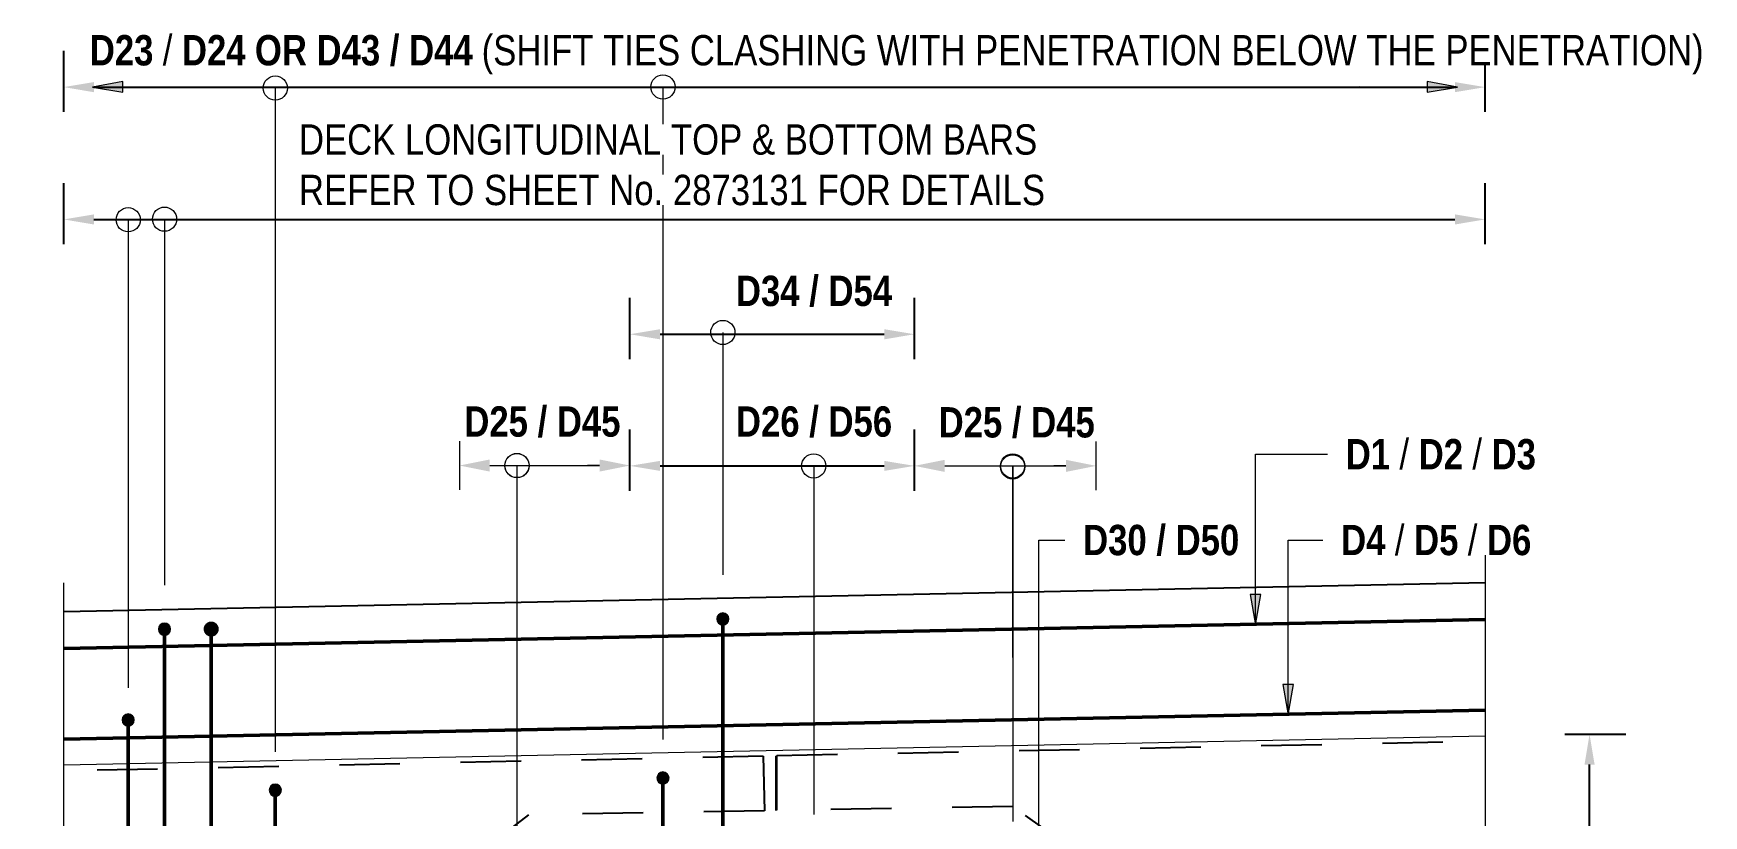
# Model space of a CAD drawing. Header units: metres. Extents: x 1110 to 1195, y -510 to 24.
# Drawn here: x 1183.195 to 1185.953, y 3.327 to 4.618 of the extents above; entities that cross this region are included whole.
import ezdxf

# ---------------------------------------------------------------- set-up
doc = ezdxf.new("R2010")
doc.units = ezdxf.units.M
doc.linetypes.add('JacobsDash', pattern=[0.0045, 0.003, -0.0015])
doc.layers.get('Defpoints').update_dxf_attribs({"color": 41})
for name, color, linetype, lineweight in [('A-ANNO-DIMS', 7, 'Continuous', 9), ('A-ANNO-NOTE', 7, 'Continuous', 9), ('A-DETL', 7, 'Continuous', 13), ('A-DETL-GENF', 7, 'Continuous', 9), ('G-ANNO-TEXT', 7, 'Continuous', 9)]:
    doc.layers.add(name, color=color, linetype=linetype, lineweight=lineweight)
doc.styles.add('Arial Narrow_2', font='ARIALN.TTF', dxfattribs={"height": 0.05})
doc.styles.add('Arial Narrow_B', font='ARIALNB.TTF', dxfattribs={"height": 0.125})
doc.styles.add('Arial Narrow_B_1', font='ARIALNB.TTF', dxfattribs={"height": 0.05})
doc.dimstyles.new('Dimension_Standard_T_REO_1', dxfattribs={"dimscale": 0.3048, "dimtxt": 0.051172, "dimasz": 0.164042, "dimexe": 0.19685, "dimexo": 0.0625, "dimgap": 0.065617, "dimtad": 1, "dimdec": 0, "dimlfac": 1000, "dimzin": 0, "dimdsep": 46, "dimtxsty": 'Arial Narrow_B', "dimsah": 1, "dimcen": 0.09, "dimaunit": 1, "dimadec": 4, "dimazin": 0, "dimtfac": 1, "dimtdec": 4, "dimtix": 1, "dimtmove": 0, "dimatfit": 3, "dimfxl": 0.19685, "dimfxlon": 1, "dimtvp": 1, "dimtolj": 1, "dimtzin": 0, "dimlwd": 25, "dimlwe": 25, "dimarcsym": 2})
doc.dimstyles.new('Dimension_Standard_T_REO_2', dxfattribs={"dimscale": 0.3048, "dimtxt": 0.051172, "dimasz": 0.164042, "dimexe": 0.19685, "dimexo": 0.0625, "dimgap": 0.065617, "dimtad": 1, "dimdec": 0, "dimlfac": 1000, "dimzin": 0, "dimdsep": 46, "dimtxsty": 'Arial Narrow_B_1', "dimsah": 1, "dimcen": 0.09, "dimaunit": 1, "dimadec": 4, "dimazin": 0, "dimtfac": 1, "dimtdec": 4, "dimtix": 1, "dimtmove": 0, "dimatfit": 3, "dimfxl": 0.19685, "dimfxlon": 1, "dimtvp": 1, "dimtolj": 1, "dimtzin": 0, "dimlwd": 25, "dimlwe": 25, "dimarcsym": 2})

# ---------------------------------------------------------------- blocks, each defined once
blk = doc.blocks.new('CS_DET_BreakLine_ViewScale - Std Break-6629639-DRG-2873132 - INTEGRAL STITCH REINFORCEMENT DETAIL A')
at = {"layer": 'A-DETL-GENF'}
for p, q in [((1.0375, -0.05), (1.0625, 0.05)), ((1.0625, 0.05), (1.075, 0)), ((-0.05, 0), (1.025, 0)), ((1.025, 0), (1.0375, -0.05)), ((1.075, 0), (2.15, 0))]:
    blk.add_line(p, q, dxfattribs=at)
blk = doc.blocks.new('CS_DET_BreakLine_ViewScale - Std Break-6630134-DRG-2873132 - INTEGRAL STITCH REINFORCEMENT DETAIL A')
at = {"layer": 'A-DETL-GENF'}
for p, q in [((1.0374, 0.05), (1.0249, 0)), ((1.0624, -0.05), (1.0374, 0.05)), ((1.0249, 0), (-0.05, 0)), ((1.0749, 0), (1.0624, -0.05)), ((2.1499, 0), (1.0749, 0))]:
    blk.add_line(p, q, dxfattribs=at)
blk = doc.blocks.new('B_Det_Reinf_Bar Section_2D - Reo Dot_Scale 20_Cog End-6621638-DRG-2873132 - INTEGRAL STITCH REINFORCEMENT DETAIL A')
at = {"layer": 'A-DETL-GENF'}
blk.add_hatch(color=256, dxfattribs=at).paths.add_polyline_path([(0, -0.01), (0.0026, -0.0097), (0.005, -0.0087), (0.0071, -0.0071), (0.0087, -0.005), (0.0097, -0.0026), (0.01, 0), (0.0097, 0.0026), (0.0087, 0.005), (0.0071, 0.0071), (0.005, 0.0087), (0.0026, 0.0097), (0, 0.01), (-0.0026, 0.0097), (-0.005, 0.0087), (-0.0071, 0.0071), (-0.0087, 0.005), (-0.0097, 0.0026), (-0.01, 0), (-0.0097, -0.0026), (-0.0087, -0.005), (-0.0071, -0.0071), (-0.005, -0.0087), (-0.0026, -0.0097)])
for start, end in [(360, 180), (180, 360)]:
    blk.add_arc((0, 0), 0.01, start, end, dxfattribs=at)
blk = doc.blocks.new('CS_DET_Rebar Tagging1 - Scale 20-6623096-DRG-2873132 - INTEGRAL STITCH REINFORCEMENT DETAIL A')
at = {"layer": 'A-DETL-GENF', "lineweight": 13}
blk.add_line((0, 0), (0.607, 0), dxfattribs=at)
blk.add_circle((0, 0), 0.02, dxfattribs=at)
blk = doc.blocks.new('CS_DET_Rebar Tagging1 - Scale 20-6623097-DRG-2873132 - INTEGRAL STITCH REINFORCEMENT DETAIL A')
at = {"layer": 'A-DETL-GENF', "lineweight": 13}
blk.add_line((0, 0), (0.575, 0), dxfattribs=at)
blk.add_circle((0, 0), 0.02, dxfattribs=at)
blk = doc.blocks.new('CS_DET_Rebar Tagging1 - Scale 20-6623098-DRG-2873132 - INTEGRAL STITCH REINFORCEMENT DETAIL A')
at = {"layer": 'A-DETL-GENF', "lineweight": 13}
blk.add_line((0, 0), (0.585, 0), dxfattribs=at)
blk.add_circle((0, 0), 0.02, dxfattribs=at)
blk = doc.blocks.new('CS_DET_Rebar Tagging1 - Scale 20-6623099-DRG-2873132 - INTEGRAL STITCH REINFORCEMENT DETAIL A')
at = {"layer": 'A-DETL-GENF', "lineweight": 13}
blk.add_line((0, 0), (0.4, 0), dxfattribs=at)
blk.add_circle((0, 0), 0.02, dxfattribs=at)
blk = doc.blocks.new('CS_DET_Rebar Tagging1 - Scale 20-6623100-DRG-2873132 - INTEGRAL STITCH REINFORCEMENT DETAIL A')
at = {"layer": 'A-DETL-GENF', "lineweight": 13}
blk.add_line((0, 0), (1.095, 0), dxfattribs=at)
blk.add_circle((0, 0), 0.02, dxfattribs=at)
blk = doc.blocks.new('CS_DET_Rebar Tagging1 - Scale 20-6623101-DRG-2873132 - INTEGRAL STITCH REINFORCEMENT DETAIL A')
at = {"layer": 'A-DETL-GENF', "lineweight": 13}
blk.add_line((0, 0), (1.0767, 0), dxfattribs=at)
blk.add_circle((0, 0), 0.02, dxfattribs=at)
blk = doc.blocks.new('CS_DET_Rebar Tagging1 - Scale 20-6623102-DRG-2873132 - INTEGRAL STITCH REINFORCEMENT DETAIL A')
at = {"layer": 'A-DETL-GENF', "lineweight": 13}
blk.add_line((0, 0), (0.6037, 0), dxfattribs=at)
blk.add_circle((0, 0), 0.02, dxfattribs=at)
blk = doc.blocks.new('CS_DET_Rebar Tagging1 - Scale 20-6623103-DRG-2873132 - INTEGRAL STITCH REINFORCEMENT DETAIL A')
at = {"layer": 'A-DETL-GENF', "lineweight": 13}
blk.add_line((0, 0), (0.7726, 0), dxfattribs=at)
blk.add_circle((0, 0), 0.02, dxfattribs=at)
blk = doc.blocks.new('B_Det_Reinf_Bar Section_2D_Grey - Reo Dot_Scale 25_Section-6572820-DRG-2873132 - INTEGRAL STITCH REINFORCEMENT DETAIL A')
at = {"layer": 'A-DETL-GENF', "true_color": 0xafafaf}
blk.add_hatch(color=253, dxfattribs=at).paths.add_polyline_path([(0, -0.0125), (0.0032, -0.0121), (0.0063, -0.0108), (0.0088, -0.0088), (0.0108, -0.0062), (0.0121, -0.0032), (0.0125, 0), (0.0121, 0.0032), (0.0108, 0.0063), (0.0088, 0.0088), (0.0063, 0.0108), (0.0032, 0.0121), (0, 0.0125), (-0.0032, 0.0121), (-0.0062, 0.0108), (-0.0088, 0.0088), (-0.0108, 0.0063), (-0.0121, 0.0032), (-0.0125, 0), (-0.0121, -0.0032), (-0.0108, -0.0062), (-0.0088, -0.0088), (-0.0062, -0.0108), (-0.0032, -0.0121)])
blk = doc.blocks.new('T2DExtentArrowReinf_v1 - Extent-6631433-DRG-2873132 - INTEGRAL STITCH REINFORCEMENT DETAIL A')
at = {"layer": 'A-DETL-GENF'}
for p, q in [((0, 0.01), (0, -0.01)), ((0.05, 0), (0.2314, 0)), ((0.0949, 0), (0.0949, -0.3164)), ((0.2814, -0.0339), (0.2814, 0))]:
    blk.add_line(p, q, dxfattribs=at)
blk = doc.blocks.new('T2DExtentArrowReinf_v1 - Extent-6631541-DRG-2873132 - INTEGRAL STITCH REINFORCEMENT DETAIL A')
at = {"layer": 'A-DETL-GENF'}
for p, q in [((0, 0.01), (0, -0.01)), ((0.05, 0), (0.25, 0)), ((0.162, 0), (0.162, -0.3164)), ((0.3, -0.0339), (0.3, 0))]:
    blk.add_line(p, q, dxfattribs=at)
blk = doc.blocks.new('DIMBLOCK2-DRG-2873132 - INTEGRAL STITCH REINFORCEMENT DETAIL A')
at = {"layer": 'A-ANNO-DIMS', "color": 0, "lineweight": 25, "transparency": 16777216}
for p, q in [((1184.1799, 3.863), (1184.1799, 3.964)), ((1184.6499, 3.863), (1184.6499, 3.964)), ((1184.2299, 3.904), (1184.5999, 3.904))]:
    blk.add_line(p, q, dxfattribs=at)
at = {"layer": 'A-ANNO-DIMS', "color": 0, "transparency": 16777216}
for points in [[(1184.2299, 3.9123), (1184.2299, 3.8957), (1184.1799, 3.904)], [(1184.5999, 3.9123), (1184.5999, 3.8957), (1184.6499, 3.904)]]:
    blk.add_solid(points, dxfattribs=at)
at = {"layer": 'Defpoints', "color": 0, "transparency": 16777216}
for p in [(1184.6499, 3.904), (1184.1799, 3.844), (1184.6499, 3.844)]:
    blk.add_point(p, dxfattribs=at)
at = {"layer": 'A-ANNO-DIMS', "color": 0, "lineweight": 25, "transparency": 16777216, "insert": (1184.4149, 3.9982), "char_height": 0.125, "attachment_point": 5, "style": 'Arial Narrow_B'}
blk.add_mtext('\\A1;\u200d', dxfattribs=at)
blk = doc.blocks.new('DIMBLOCK3-DRG-2873132 - INTEGRAL STITCH REINFORCEMENT DETAIL A')
at = {"layer": 'A-ANNO-DIMS', "color": 0, "lineweight": 25, "transparency": 16777216}
for p, q in [((1184.1799, 4.0802), (1184.1799, 4.1812)), ((1184.6499, 4.0802), (1184.6499, 4.1812)), ((1184.2299, 4.1212), (1184.5999, 4.1212))]:
    blk.add_line(p, q, dxfattribs=at)
at = {"layer": 'A-ANNO-DIMS', "color": 0, "transparency": 16777216}
for points in [[(1184.2299, 4.1295), (1184.2299, 4.1128), (1184.1799, 4.1212)], [(1184.5999, 4.1295), (1184.5999, 4.1128), (1184.6499, 4.1212)]]:
    blk.add_solid(points, dxfattribs=at)
at = {"layer": 'Defpoints', "color": 0, "transparency": 16777216}
for p in [(1184.6499, 4.1212), (1184.1799, 4.0612), (1184.6499, 4.0612)]:
    blk.add_point(p, dxfattribs=at)
at = {"layer": 'A-ANNO-DIMS', "color": 0, "lineweight": 25, "transparency": 16777216, "insert": (1184.4149, 4.2154), "char_height": 0.125, "attachment_point": 5, "style": 'Arial Narrow_B'}
blk.add_mtext('\\A1;\u200d', dxfattribs=at)
blk = doc.blocks.new('DIMBLOCK4-DRG-2873132 - INTEGRAL STITCH REINFORCEMENT DETAIL A')
at = {"layer": 'A-ANNO-DIMS', "color": 0, "lineweight": 25, "transparency": 16777216}
for p, q in [((1183.2453, 4.2697), (1183.2453, 4.3707)), ((1185.592, 4.2697), (1185.592, 4.3707)), ((1183.2953, 4.3107), (1185.542, 4.3107))]:
    blk.add_line(p, q, dxfattribs=at)
at = {"layer": 'A-ANNO-DIMS', "color": 0, "transparency": 16777216}
for points in [[(1183.2953, 4.319), (1183.2953, 4.3023), (1183.2453, 4.3107)], [(1185.542, 4.319), (1185.542, 4.3023), (1185.592, 4.3107)]]:
    blk.add_solid(points, dxfattribs=at)
at = {"layer": 'Defpoints', "color": 0, "transparency": 16777216}
for p in [(1185.592, 4.3107), (1183.2453, 4.2507), (1185.592, 4.2507)]:
    blk.add_point(p, dxfattribs=at)
at = {"layer": 'A-ANNO-DIMS', "color": 0, "lineweight": 25, "transparency": 16777216, "insert": (1184.4186, 4.3603), "char_height": 0.05, "attachment_point": 5, "style": 'Arial Narrow_B_1'}
blk.add_mtext('\\A1;\u200d', dxfattribs=at)
blk = doc.blocks.new('DIMBLOCK5-DRG-2873132 - INTEGRAL STITCH REINFORCEMENT DETAIL A')
at = {"layer": 'A-ANNO-DIMS', "color": 0, "lineweight": 25, "transparency": 16777216}
for p, q in [((1183.2453, 4.488), (1183.2453, 4.589)), ((1185.592, 4.488), (1185.592, 4.589)), ((1183.2953, 4.529), (1185.542, 4.529))]:
    blk.add_line(p, q, dxfattribs=at)
at = {"layer": 'A-ANNO-DIMS', "color": 0, "transparency": 16777216}
for points in [[(1183.2953, 4.5373), (1183.2953, 4.5206), (1183.2453, 4.529)], [(1185.542, 4.5373), (1185.542, 4.5206), (1185.592, 4.529)]]:
    blk.add_solid(points, dxfattribs=at)
at = {"layer": 'Defpoints', "color": 0, "transparency": 16777216}
for p in [(1185.592, 4.529), (1183.2453, 4.469), (1185.592, 4.469)]:
    blk.add_point(p, dxfattribs=at)
at = {"layer": 'A-ANNO-DIMS', "color": 0, "lineweight": 25, "transparency": 16777216, "insert": (1184.4186, 4.5787), "char_height": 0.05, "attachment_point": 5, "style": 'Arial Narrow_B_1'}
blk.add_mtext('\\A1;\u200d', dxfattribs=at)
blk = doc.blocks.new('DIMBLOCK6-DRG-2873132 - INTEGRAL STITCH REINFORCEMENT DETAIL A')
at = {"layer": 'A-ANNO-DIMS', "color": 0, "lineweight": 25, "transparency": 16777216}
for p, q in [((1185.7234, 3.4611), (1185.8243, 3.4611)), ((1185.7643, 1.6634), (1185.7643, 3.4111)), ((1185.7234, 1.6134), (1185.8243, 1.6134))]:
    blk.add_line(p, q, dxfattribs=at)
at = {"layer": 'A-ANNO-DIMS', "color": 0, "transparency": 16777216}
for points in [[(1185.756, 3.4111), (1185.7727, 3.4111), (1185.7643, 3.4611)], [(1185.756, 1.6634), (1185.7727, 1.6634), (1185.7643, 1.6134)]]:
    blk.add_solid(points, dxfattribs=at)
at = {"layer": 'Defpoints', "color": 0, "transparency": 16777216}
for p in [(1185.7043, 3.4611), (1185.7643, 3.4611), (1185.7043, 1.6134)]:
    blk.add_point(p, dxfattribs=at)
at = {"layer": 'A-ANNO-DIMS', "color": 0, "lineweight": 25, "transparency": 16777216, "insert": (1185.7147, 2.5373), "char_height": 0.05, "attachment_point": 5, "rotation": 90, "style": 'Arial Narrow_B_1'}
blk.add_mtext('\\A1;\u200d', dxfattribs=at)

msp = doc.modelspace()

# ---------------------------------------------------------------- hatches: boundary and pattern name
at = {"layer": 'A-ANNO-NOTE'}
for points in [[(1183.9486, 3.8946), (1183.9486, 3.9146), (1183.8986, 3.9046)], [(1184.1299, 3.8946), (1184.1799, 3.9046), (1184.1299, 3.9146)], [(1184.6999, 3.894), (1184.6999, 3.914), (1184.6499, 3.904)], [(1184.8999, 3.894), (1184.9499, 3.904), (1184.8999, 3.914)]]:
    msp.add_hatch(color=256, dxfattribs=at).paths.add_polyline_path(points)
at = {"layer": 'G-ANNO-TEXT'}
for points in [[(1183.293, 4.5291), (1183.343, 4.5204), (1183.343, 4.538)], [(1185.5464, 4.5291), (1185.4964, 4.538), (1185.4964, 4.5204)], [(1185.2127, 3.6418), (1185.2215, 3.6918), (1185.2038, 3.6918)], [(1185.2668, 3.493), (1185.2757, 3.543), (1185.258, 3.543)]]:
    msp.add_hatch(color=256, dxfattribs=at).paths.add_polyline_path(points)

# ---------------------------------------------------------------- linework, layer by layer
at = {"layer": 'A-ANNO-NOTE'}
for p, q in [((1183.8986, 3.9446), (1183.8986, 3.8646)), ((1184.1799, 3.8646), (1184.1799, 3.9446)), ((1184.6499, 3.944), (1184.6499, 3.864)), ((1184.9499, 3.864), (1184.9499, 3.944)), ((1183.9486, 3.9046), (1183.9686, 3.9046)), ((1184.1299, 3.9046), (1184.1099, 3.9046)), ((1184.6999, 3.904), (1184.7199, 3.904)), ((1184.8999, 3.904), (1184.8799, 3.904))]:
    msp.add_line(p, q, dxfattribs=at)
for centre in [(1183.9935, 3.9046), (1184.812, 3.904)]:
    msp.add_circle(centre, 0.02, dxfattribs=at)
at = {"layer": 'A-DETL', "lineweight": 25}
msp.add_line((1185.592, 3.711), (1183.2453, 3.6631), dxfattribs=at)
at = {"layer": 'A-DETL', "lineweight": 50}
for p, q in [((1183.2453, 3.6028), (1185.592, 3.6507)), ((1184.3335, 2.9589), (1184.3335, 3.6414)), ((1183.4118, 1.639), (1183.4118, 3.6347)), ((1183.2453, 3.4528), (1185.592, 3.5007)), ((1183.3518, 1.8512), (1183.3518, 3.4847)), ((1183.5946, 3.3689), (1183.5946, 3.2889)), ((1184.2346, 3.3889), (1184.2346, 3.3089))]:
    msp.add_line(p, q, dxfattribs=at)
at = {"layer": 'A-DETL', "color": 8, "lineweight": 50, "true_color": 0x808080}
msp.add_line((1183.4888, 0.9953), (1183.4888, 3.6222), dxfattribs=at)
at = {"layer": 'A-DETL', "color": 7, "lineweight": 9, "true_color": 0xffffff}
msp.add_line((1183.2453, 3.4108), (1185.592, 3.4587), dxfattribs=at)
at = {"layer": 'A-DETL', "color": 8, "linetype": 'JacobsDash', "lineweight": 25, "true_color": 0x808080}
for p, q in [((1184.4226, 3.426), (1185.592, 3.4499)), ((1184.4002, 3.425), (1183.2453, 3.4005)), ((1184.4002, 3.425), (1184.402, 3.3347)), ((1184.4002, 3.425), (1184.402, 3.335)), ((1184.4208, 3.4252), (1184.4208, 3.3352)), ((1184.4226, 3.3361), (1184.4226, 3.426)), ((1184.8119, 3.3421), (1184.4208, 3.3352)), ((1184.9149, 3.2689), (1184.8119, 3.3421)), ((1184.0128, 3.3282), (1183.9128, 3.2514)), ((1184.402, 3.335), (1184.0128, 3.3282))]:
    msp.add_line(p, q, dxfattribs=at)
at = {"layer": 'G-ANNO-TEXT'}
for p, q in [((1183.343, 4.538), (1183.293, 4.5291)), ((1183.293, 4.5291), (1183.4551, 4.5293)), ((1183.293, 4.5291), (1183.343, 4.5204)), ((1183.343, 4.5204), (1183.343, 4.538)), ((1185.5464, 4.5291), (1185.3842, 4.5293)), ((1185.4964, 4.5204), (1185.5464, 4.5291)), ((1185.2127, 3.9233), (1185.3318, 3.9233)), ((1185.2127, 3.6418), (1185.2127, 3.9233)), ((1184.8551, 3.7817), (1184.8982, 3.7817)), ((1184.8551, 3.2758), (1184.8551, 3.7817)), ((1185.2668, 3.7817), (1185.3242, 3.7817)), ((1185.2668, 3.493), (1185.2668, 3.7817)), ((1185.2215, 3.6918), (1185.2038, 3.6918)), ((1185.2038, 3.6918), (1185.2127, 3.6418)), ((1185.2127, 3.6418), (1185.2215, 3.6918)), ((1185.2757, 3.543), (1185.258, 3.543)), ((1185.258, 3.543), (1185.2668, 3.493)), ((1185.2668, 3.493), (1185.2757, 3.543))]:
    msp.add_line(p, q, dxfattribs=at)

# ---------------------------------------------------------------- block references
at = {"layer": 'A-DETL-GENF'}
for name, p, rotation in [('CS_DET_Rebar Tagging1 - Scale 20-6623100-DRG-2873132 - INTEGRAL STITCH REINFORCEMENT DETAIL A', (1183.5946, 4.5274), 270.0000000000047), ('CS_DET_Rebar Tagging1 - Scale 20-6623101-DRG-2873132 - INTEGRAL STITCH REINFORCEMENT DETAIL A', (1184.2346, 4.5292), 270.0000000000047), ('CS_DET_Rebar Tagging1 - Scale 20-6623103-DRG-2873132 - INTEGRAL STITCH REINFORCEMENT DETAIL A', (1183.3518, 4.3101), 270.0000000000047), ('CS_DET_Rebar Tagging1 - Scale 20-6623102-DRG-2873132 - INTEGRAL STITCH REINFORCEMENT DETAIL A', (1183.4118, 4.3111), 270.0000000000047), ('CS_DET_Rebar Tagging1 - Scale 20-6623099-DRG-2873132 - INTEGRAL STITCH REINFORCEMENT DETAIL A', (1184.3335, 4.1241), 270.0000000000047), ('CS_DET_Rebar Tagging1 - Scale 20-6623096-DRG-2873132 - INTEGRAL STITCH REINFORCEMENT DETAIL A', (1183.9935, 3.9043), 270.0000000000047), ('CS_DET_Rebar Tagging1 - Scale 20-6623097-DRG-2873132 - INTEGRAL STITCH REINFORCEMENT DETAIL A', (1184.4835, 3.9039), 270.0000000000047), ('CS_DET_Rebar Tagging1 - Scale 20-6623098-DRG-2873132 - INTEGRAL STITCH REINFORCEMENT DETAIL A', (1184.812, 3.9023), 270.0000000000047), ('CS_DET_BreakLine_ViewScale - Std Break-6629639-DRG-2873132 - INTEGRAL STITCH REINFORCEMENT DETAIL A', (1185.592, 3.7134), 270), ('CS_DET_BreakLine_ViewScale - Std Break-6630134-DRG-2873132 - INTEGRAL STITCH REINFORCEMENT DETAIL A', (1183.2453, 3.661), 270)]:
    msp.add_blockref(name, p, dxfattribs=dict(at, rotation=rotation))
for name, p in [('T2DExtentArrowReinf_v1 - Extent-6631433-DRG-2873132 - INTEGRAL STITCH REINFORCEMENT DETAIL A', (1183.8986, 3.9046)), ('T2DExtentArrowReinf_v1 - Extent-6631541-DRG-2873132 - INTEGRAL STITCH REINFORCEMENT DETAIL A', (1184.6499, 3.904)), ('B_Det_Reinf_Bar Section_2D - Reo Dot_Scale 20_Cog End-6621638-DRG-2873132 - INTEGRAL STITCH REINFORCEMENT DETAIL A', (1183.4118, 3.6347)), ('B_Det_Reinf_Bar Section_2D - Reo Dot_Scale 20_Cog End-6621638-DRG-2873132 - INTEGRAL STITCH REINFORCEMENT DETAIL A', (1184.3335, 3.6514)), ('B_Det_Reinf_Bar Section_2D - Reo Dot_Scale 20_Cog End-6621638-DRG-2873132 - INTEGRAL STITCH REINFORCEMENT DETAIL A', (1183.3518, 3.4847)), ('B_Det_Reinf_Bar Section_2D - Reo Dot_Scale 20_Cog End-6621638-DRG-2873132 - INTEGRAL STITCH REINFORCEMENT DETAIL A', (1184.2346, 3.3889)), ('B_Det_Reinf_Bar Section_2D - Reo Dot_Scale 20_Cog End-6621638-DRG-2873132 - INTEGRAL STITCH REINFORCEMENT DETAIL A', (1183.5946, 3.3689))]:
    msp.add_blockref(name, p, dxfattribs=at)
at = {"layer": 'A-DETL-GENF', "color": 253, "true_color": 0xafafaf}
msp.add_blockref('B_Det_Reinf_Bar Section_2D_Grey - Reo Dot_Scale 25_Section-6572820-DRG-2873132 - INTEGRAL STITCH REINFORCEMENT DETAIL A', (1183.4888, 3.6347), dxfattribs=at)

# ---------------------------------------------------------------- texts
at = {"layer": 'G-ANNO-TEXT', "char_height": 0.05, "attachment_point": 1, "style": 'Arial Narrow_B_1', "bg_fill": 3, "box_fill_scale": 1, "bg_fill_color": 256, "bg_fill_transparency": 0}
for s, insert in [('D1 ', (1185.3618, 3.9483)), ('D4 ', (1185.3542, 3.8067))]:
    msp.add_mtext(s, dxfattribs=dict(at, insert=insert))

# ---------------------------------------------------------------- dimensions: what is measured, and where the dimension line sits
at = {"layer": 'A-ANNO-DIMS', "lineweight": 25}
for base, p1, p2, dimstyle, override, picture, middle in [((1185.592, 4.529), (1183.2453, 4.469), (1185.592, 4.469), 'Dimension_Standard_T_REO_2', {"dimpost": '<>', "dimfxl": 2.346699}, 'DIMBLOCK5-DRG-2873132 - INTEGRAL STITCH REINFORCEMENT DETAIL A', (1184.4186, 4.5787)), ((1185.592, 4.3107), (1183.2453, 4.2507), (1185.592, 4.2507), 'Dimension_Standard_T_REO_2', {"dimpost": '<>', "dimfxl": 2.346699}, 'DIMBLOCK4-DRG-2873132 - INTEGRAL STITCH REINFORCEMENT DETAIL A', (1184.4186, 4.3603)), ((1184.6499, 4.1212), (1184.1799, 4.0612), (1184.6499, 4.0612), 'Dimension_Standard_T_REO_1', {"dimpost": '<>', "dimfxl": 0.47}, 'DIMBLOCK3-DRG-2873132 - INTEGRAL STITCH REINFORCEMENT DETAIL A', (1184.4149, 4.2154)), ((1184.6499, 3.904), (1184.1799, 3.844), (1184.6499, 3.844), 'Dimension_Standard_T_REO_1', {"dimpost": '<>', "dimfxl": 0.47}, 'DIMBLOCK2-DRG-2873132 - INTEGRAL STITCH REINFORCEMENT DETAIL A', (1184.4149, 3.9982))]:
    dim = msp.add_linear_dim(base=base, p1=p1, p2=p2, text='\u200d', dimstyle=dimstyle, override=override, dxfattribs=at)
    dim.commit()
    dim.dimension.update_dxf_attribs({"geometry": picture, "text_midpoint": middle})
dim = msp.add_linear_dim(base=(1185.7643, 3.4611), p1=(1185.7043, 1.6134), p2=(1185.7043, 3.4611), angle=90, text='\u200d', dimstyle='Dimension_Standard_T_REO_2', override={"dimpost": '<>', "dimfxl": 1.847669}, dxfattribs=at)
dim.commit()
dim.dimension.update_dxf_attribs({"geometry": 'DIMBLOCK6-DRG-2873132 - INTEGRAL STITCH REINFORCEMENT DETAIL A', "text_midpoint": (1185.7147, 2.5373)})

# ---------------------------------------------------------------- next in the draw order: texts
at = {"layer": 'G-ANNO-TEXT', "char_height": 0.05, "attachment_point": 1, "bg_fill": 3, "box_fill_scale": 1, "bg_fill_color": 256, "bg_fill_true_color": 13158600, "bg_fill_transparency": 0}
for s, insert, style in [('D23 ', (1183.2884, 4.6149), 'Arial Narrow_B_1'), ('OR D43 / D44', (1183.5609, 4.6149), 'Arial Narrow_B_1'), ('DECK LONGITUDINAL TOP & BOTTOM BARS', (1183.6337, 4.4676), 'Arial Narrow_2'), ('REFER TO SHEET No. 2873131 FOR DETAILS', (1183.6337, 4.3843), 'Arial Narrow_2'), ('D25 / D45', (1183.9067, 4.0022), 'Arial Narrow_B_1'), ('D26 / D56', (1184.3551, 4.0022), 'Arial Narrow_B_1'), ('D30 / D50', (1184.9282, 3.8067), 'Arial Narrow_B_1')]:
    msp.add_mtext(s, dxfattribs=dict(at, insert=insert, style=style))
at = {"layer": 'G-ANNO-TEXT', "char_height": 0.05, "attachment_point": 1, "bg_fill": 3, "box_fill_scale": 1, "bg_fill_color": 256, "bg_fill_transparency": 0}
for s, insert, style in [('D34 / D54', (1184.3551, 4.2178), 'Arial Narrow_B_1'), ('D25 / D45', (1184.6897, 4.0009), 'Arial Narrow_B_1'), ('/', (1185.4504, 3.9483), 'Arial Narrow_2'), ('/', (1185.4429, 3.8067), 'Arial Narrow_2')]:
    msp.add_mtext(s, dxfattribs=dict(at, insert=insert, style=style))

# ---------------------------------------------------------------- next in the draw order: texts
at = {"layer": 'G-ANNO-TEXT', "char_height": 0.05, "attachment_point": 1, "style": 'Arial Narrow_2', "bg_fill": 3, "box_fill_scale": 1, "bg_fill_color": 256, "bg_fill_true_color": 13158600, "bg_fill_transparency": 0}
for s, insert in [('/', (1183.4088, 4.6149)), (' (SHIFT TIES CLASHING WITH PENETRATION BELOW THE PENETRATION)', (1183.9194, 4.6149))]:
    msp.add_mtext(s, dxfattribs=dict(at, insert=insert))
at = {"layer": 'G-ANNO-TEXT', "char_height": 0.05, "attachment_point": 1, "style": 'Arial Narrow_B_1', "bg_fill": 3, "box_fill_scale": 1, "bg_fill_color": 256, "bg_fill_transparency": 0}
for s, insert in [(' D2 ', (1185.4663, 3.9483)), (' D5 ', (1185.4587, 3.8067))]:
    msp.add_mtext(s, dxfattribs=dict(at, insert=insert))

# ---------------------------------------------------------------- next in the draw order: linework, layer by layer
at = {"layer": 'G-ANNO-TEXT'}
for p, q in [((1185.5464, 4.5291), (1185.4964, 4.538)), ((1185.4964, 4.538), (1185.4964, 4.5204))]:
    msp.add_line(p, q, dxfattribs=at)

# ---------------------------------------------------------------- next in the draw order: texts
at = {"layer": 'G-ANNO-TEXT', "insert": (1183.4246, 4.6149), "char_height": 0.05, "attachment_point": 1, "style": 'Arial Narrow_B_1', "bg_fill": 3, "box_fill_scale": 1, "bg_fill_color": 256, "bg_fill_true_color": 13158600, "bg_fill_transparency": 0}
msp.add_mtext(' D24', dxfattribs=at)
at = {"layer": 'G-ANNO-TEXT', "char_height": 0.05, "attachment_point": 1, "style": 'Arial Narrow_2', "bg_fill": 3, "box_fill_scale": 1, "bg_fill_color": 256, "bg_fill_transparency": 0}
for insert in [(1185.5708, 3.9483), (1185.5633, 3.8067)]:
    msp.add_mtext('/', dxfattribs=dict(at, insert=insert))

# ---------------------------------------------------------------- next in the draw order: texts
at = {"layer": 'G-ANNO-TEXT', "char_height": 0.05, "attachment_point": 1, "style": 'Arial Narrow_B_1', "bg_fill": 3, "box_fill_scale": 1, "bg_fill_color": 256, "bg_fill_transparency": 0}
for s, insert in [(' D3', (1185.5867, 3.9483)), (' D6', (1185.5791, 3.8067))]:
    msp.add_mtext(s, dxfattribs=dict(at, insert=insert))

doc.saveas('drawing.dxf')
